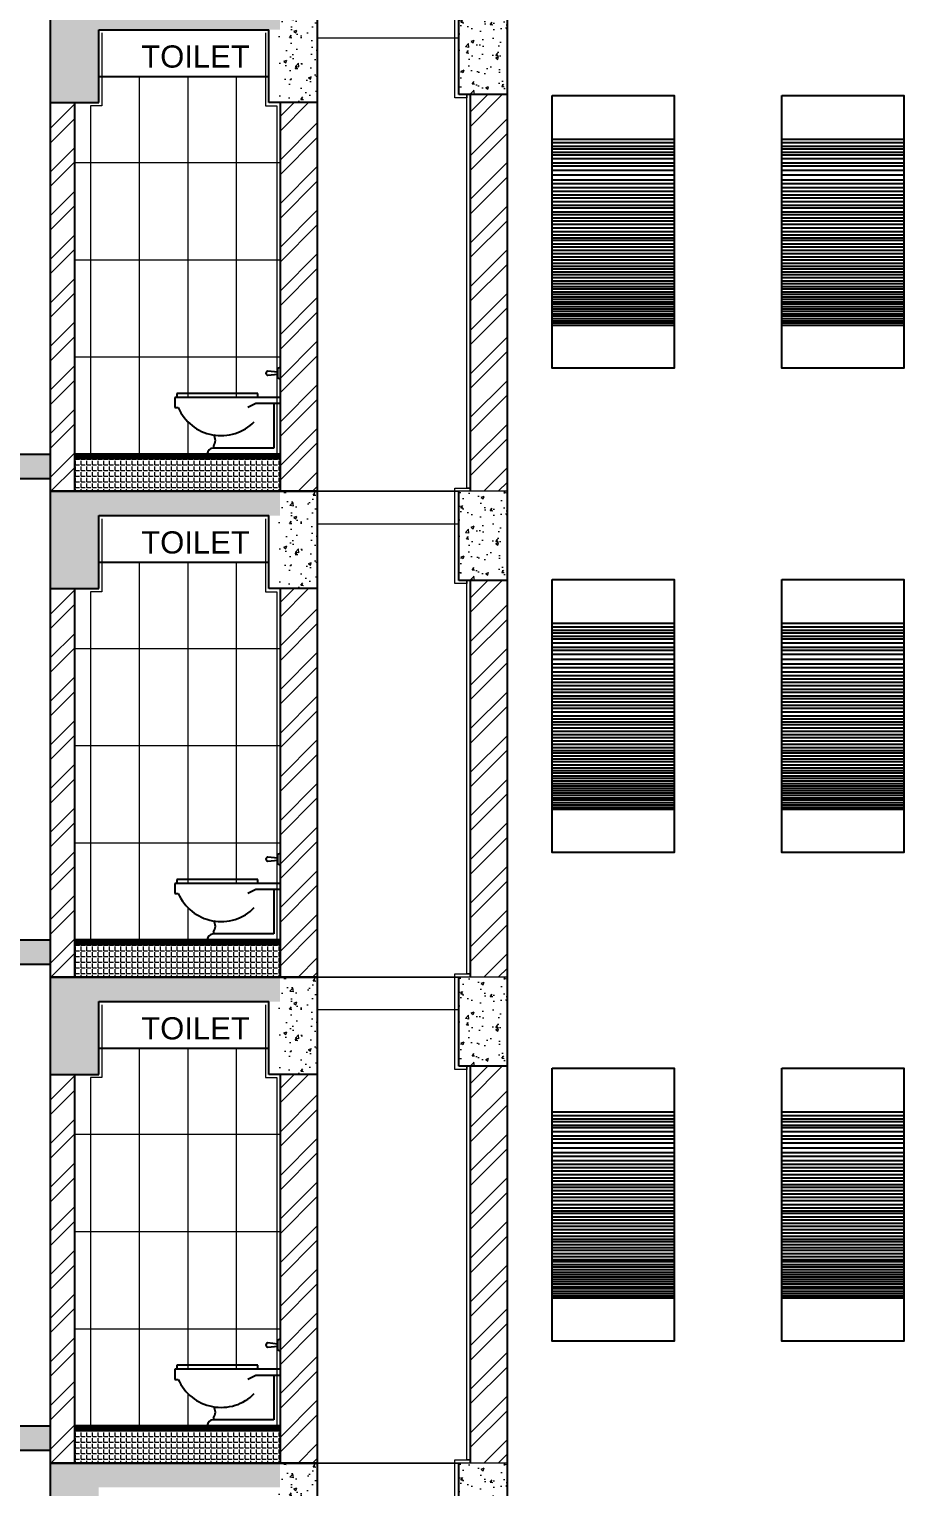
# Model space of a CAD drawing. Header units: metres. Extents: x 29392 to 32022, y 3934 to 33962.
# Drawn here: x 29702.25 to 29707.65, y 4068.81 to 4077.81 of the extents above; entities that cross this region are included whole.
import ezdxf

# ---------------------------------------------------------------- set-up
doc = ezdxf.new("R2010")
doc.units = ezdxf.units.M
doc.layers.add('HATCH', color=250, linetype='Continuous', lineweight=13)
doc.layers.add('PLASTER', color=252, linetype='Continuous', lineweight=15)
doc.styles.get("Standard").update_dxf_attribs({"font": 'arial.ttf'})

# ---------------------------------------------------------------- blocks, each defined once
blk = doc.blocks.new('A$C0A04126D')
for p, q in [((0.6365, 0.5054, -0.3429), (0.5741, 0.5117, -0.3429)), ((0.5741, 0.4867, -0.3429), (0.6365, 0.493, -0.3429)), ((0.6365, 0.5304, -0.3429), (0.649, 0.5366, -0.3429)), ((0.6365, 0.468, -0.3429), (0.6365, 0.5304, -0.3429)), ((0.649, 0.4618, -0.3429), (0.6365, 0.468, -0.3429)), ((0.649, 0.5366, -0.3429), (0.649, 0.4618, -0.3429)), ((0.5117, 0.3744, -0.3429), (0.0125, 0.3744, -0.3429)), ((0.0125, 0.3744, -0.3429), (0.0125, 0.3494, -0.3429)), ((0.5117, 0.3494, -0.3429), (0.5117, 0.3744, -0.3429)), ((0.649, 0.3494, -0.3429), (0, 0.3494, -0.3429)), ((0, 0.3494, -0.3429), (0, 0.287, -0.3429)), ((0, 0.287, -0.3429), (0.0206, 0.287, -0.3429)), ((0.4992, 0.312, -0.3429), (0.4493, 0.287, -0.3429)), ((0.649, 0.312, -0.3429), (0.4992, 0.312, -0.3429)), ((0.6115, 0.312, -0.3429), (0.6115, 0.0374, -0.3429)), ((0.649, 0.3494, -0.3429), (0.649, 0, -0.3429)), ((0.2371, 0.0499, -0.3429), (0.2371, 0.0374, -0.3429)), ((0.6115, 0.0374, -0.3429), (0.2371, 0.0374, -0.3429))]:
    blk.add_line(p, q)
for centre, radius, start, end in [((0.5741, 0.4992, -0.3429), 0.0125, 90, 270), ((0.2851, 0.4028, -0.3429), 0.2887, 203.64102, 315.28389), ((0.1944, 0.085, -0.3429), 0.0553, 320.64055, 36.52551), ((0.2371, 0, -0.3429), 0.0374, 90, 180)]:
    blk.add_arc(centre, radius, start, end)

msp = doc.modelspace()

# ---------------------------------------------------------------- hatches: boundary and pattern name
at = {"layer": 'HATCH', "transparency": 16777216}
h = msp.add_hatch(dxfattribs=at)
h.set_pattern_fill('AR-CONC', color=256, scale=0.001)
h.set_pattern_definition([(50, (27763.88038, 3415.42546), (0.182184669, -0.015939086), [0.01905, -0.20955]), (355, (27763.88038, 3415.42546), (-0.035243421, 0.191056845), [0.01524, -0.167640584]), (100.451445, (27763.89556, 3415.42413), (0.146941247, 0.175117752), [0.016190009, -0.178090245]), (46.1842, (27763.88038, 3415.47626), (0.27107904, -0.042042328), [0.028575, -0.314325]), (96.635558, (27763.90297, 3415.47276), (0.237404134, 0.247426125), [0.024285023, -0.26713561]), (351.184151, (27763.88038, 3415.47626), (0.237404134, 0.247426125), [0.022859967, -0.251459732]), (21, (27763.90578, 3415.46356), (0.151614391, -0.102265198), [0.01905, -0.20955]), (326, (27763.90578, 3415.46356), (0.061802028, 0.184187966), [0.01524, -0.16764]), (71.451445, (27763.91842, 3415.45504), (0.21341642, 0.081922769), [0.016190009, -0.178089938]), (37.5, (27763.88038, 3415.42546), (0.0030886033, 0.0845550389), [0, -0.165608, 0, -0.17018, 0, -0.168275]), (7.5, (27763.88038, 3415.42546), (0.0668196625, 0.100180575), [0, -0.097028, 0, -0.161798, 0, -0.064135]), (327.5, (27763.82374, 3415.42546), (0.1355905952, -0.005728744), [0, -0.0635, 0, -0.19812, 0, -0.26289]), (317.5, (27763.79834, 3415.42546), (0.1481291814, 0.025426491), [0, -0.08255, 0, -0.131572, 0, -0.18669])])
h.paths.add_polyline_path([(29702.6751, 4077.8068), (29703.7953, 4077.8068), (29703.7953, 4077.9568), (29702.3751, 4077.9568), (29702.3751, 4077.3568), (29702.6751, 4077.3568)])
h.paths.add_polyline_path([(29698.1203, 4077.5871), (29698.4208, 4077.5868), (29698.4208, 4078.0368), (29702.3751, 4078.0368), (29702.3751, 4078.1868), (29698.1208, 4078.1871)])
h = msp.add_hatch(dxfattribs=at)
h.set_pattern_fill('AR-CONC', color=256, scale=0.001)
h.set_pattern_definition([(50, (27323.3869, 3361.19325), (0.182184669, -0.0159390855), [0.01905, -0.20955]), (355, (27323.3869, 3361.19325), (-0.035243421, 0.191056845), [0.01524, -0.167640584]), (100.451445, (27323.40208, 3361.19192), (0.146941247, 0.175117752), [0.016190009, -0.178090245]), (46.1842, (27323.3869, 3361.24405), (0.27107904, -0.042042328), [0.028575, -0.314325]), (96.635558, (27323.40949, 3361.24054), (0.237404134, 0.247426125), [0.024285023, -0.267135608]), (351.184151, (27323.3869, 3361.24405), (0.237404134, 0.247426125), [0.022859967, -0.251459732]), (21, (27323.4123, 3361.23135), (0.151614391, -0.102265198), [0.01905, -0.20955]), (326, (27323.4123, 3361.23135), (0.061802028, 0.184187966), [0.01524, -0.16764]), (71.451445, (27323.42493, 3361.22282), (0.213416419, 0.081922769), [0.016190009, -0.178089938]), (37.5, (27323.386896, 3361.193245), (0.0030886033, 0.0845550389), [0, -0.165608, 0, -0.17018, 0, -0.168275]), (7.5, (27323.3869, 3361.193245), (0.0668196625, 0.1001805748), [0, -0.097028, 0, -0.161798, 0, -0.064135]), (327.5, (27323.330254, 3361.193245), (0.1355905952, -0.005728744), [0, -0.0635, 0, -0.19812, 0, -0.26289]), (317.5, (27323.30485, 3361.19325), (0.1481291814, 0.025426491), [0, -0.08255, 0, -0.131572, 0, -0.18669])])
h.paths.add_polyline_path([(29704.0241, 4077.9568), (29703.7882, 4077.9568), (29703.7882, 4077.3568), (29704.0243, 4077.3568)])
h.paths.add_polyline_path([(29705.1996, 4077.9568), (29704.9696, 4077.9568), (29704.8996, 4077.9568), (29704.8996, 4077.4068), (29705.1996, 4077.4068)])
h = msp.add_hatch(dxfattribs=at)
h.set_pattern_fill('ANSI32', color=256, scale=0.02)
h.set_pattern_definition([(45, (27763.88038, 3415.42546), (-0.134703842, 0.134703842), []), (45, (27763.97019, 3415.42546), (-0.134703842, 0.134703842), [])])
h.paths.add_polyline_path([(29704.0253, 4074.9568), (29703.7953, 4074.9568), (29703.7953, 4077.3568), (29704.0253, 4077.3568)])
h.paths.add_polyline_path([(29702.3751, 4077.3568), (29702.5253, 4077.3568), (29702.5253, 4074.9568), (29702.3751, 4074.9568)])
edge = h.paths.add_edge_path()
edge.add_line((29698.3504, 4077.5869), (29698.3484, 4075.1868))
edge.add_line((29698.7298, 4075.1867), (29698.1184, 4075.1872))
edge.add_line((29698.1184, 4075.1872), (29698.1204, 4077.5871))
edge.add_line((29698.1204, 4077.5871), (29698.3542, 4077.5868))
h = msp.add_hatch(dxfattribs=at)
h.set_pattern_fill('ANSI32', color=256, scale=0.02)
h.set_pattern_definition([(45, (27323.3869, 3361.19325), (-0.134703842, 0.134703842), []), (45, (27323.4767, 3361.19325), (-0.134703842, 0.134703842), [])])
h.paths.add_polyline_path([(29704.9696, 4074.9568), (29705.1996, 4074.9568), (29705.1996, 4077.4068), (29704.9696, 4077.4068)])
h = msp.add_hatch(dxfattribs=at)
h.set_pattern_fill('AR-CONC', color=256, scale=0.001)
h.set_pattern_definition([(50, (27763.88038, 3412.42546), (0.182184669, -0.015939086), [0.01905, -0.20955]), (355, (27763.88038, 3412.42546), (-0.035243421, 0.191056845), [0.01524, -0.167640584]), (100.451445, (27763.89556, 3412.42413), (0.146941247, 0.175117752), [0.016190009, -0.178090245]), (46.1842, (27763.88038, 3412.47626), (0.27107904, -0.042042328), [0.028575, -0.314325]), (96.635558, (27763.90297, 3412.47276), (0.237404134, 0.247426125), [0.024285023, -0.26713561]), (351.184151, (27763.88038, 3412.47626), (0.237404134, 0.247426125), [0.022859967, -0.251459732]), (21, (27763.90578, 3412.46356), (0.151614391, -0.102265198), [0.01905, -0.20955]), (326, (27763.90578, 3412.46356), (0.061802028, 0.184187966), [0.01524, -0.16764]), (71.451445, (27763.91842, 3412.45504), (0.21341642, 0.081922769), [0.016190009, -0.178089938]), (37.5, (27763.88038, 3412.42546), (0.0030886033, 0.0845550389), [0, -0.165608, 0, -0.17018, 0, -0.168275]), (7.5, (27763.88038, 3412.42546), (0.0668196625, 0.100180575), [0, -0.097028, 0, -0.161798, 0, -0.064135]), (327.5, (27763.82374, 3412.42546), (0.1355905952, -0.005728744), [0, -0.0635, 0, -0.19812, 0, -0.26289]), (317.5, (27763.79834, 3412.42546), (0.1481291814, 0.025426491), [0, -0.08255, 0, -0.131572, 0, -0.18669])])
h.paths.add_polyline_path([(29702.6751, 4074.8068), (29703.7953, 4074.8068), (29703.7953, 4074.9568), (29702.3751, 4074.9568), (29702.3751, 4074.3568), (29702.6751, 4074.3568)])
h.paths.add_polyline_path([(29698.1203, 4074.5871), (29698.4208, 4074.5868), (29698.4208, 4075.0368), (29702.3751, 4075.0368), (29702.3751, 4075.1868), (29698.1208, 4075.1871)])
h = msp.add_hatch(dxfattribs=at)
h.set_pattern_fill('ANGLE', color=256, scale=0.005)
h.set_pattern_definition([(0, (27763.880383, 3415.17747), (0, 0.034925), [0.0254, -0.009525]), (90, (27763.880383, 3415.17747), (-0.034925, 2e-18), [0.0254, -0.009525])])
h.paths.add_polyline_path([(29702.5253, 4075.1568), (29703.7953, 4075.1568), (29703.7953, 4074.9568), (29702.5253, 4074.9568)])
h = msp.add_hatch(dxfattribs=at)
h.set_pattern_fill('AR-CONC', color=256, scale=0.001)
h.set_pattern_definition([(50, (27323.3869, 3358.19325), (0.182184669, -0.0159390855), [0.01905, -0.20955]), (355, (27323.3869, 3358.19325), (-0.035243421, 0.191056845), [0.01524, -0.167640584]), (100.451445, (27323.40208, 3358.19192), (0.146941247, 0.175117752), [0.016190009, -0.178090245]), (46.1842, (27323.3869, 3358.24405), (0.27107904, -0.042042328), [0.028575, -0.314325]), (96.635558, (27323.40949, 3358.24054), (0.237404134, 0.247426125), [0.024285023, -0.267135608]), (351.184151, (27323.3869, 3358.24405), (0.237404134, 0.247426125), [0.022859967, -0.251459732]), (21, (27323.4123, 3358.23135), (0.151614391, -0.102265198), [0.01905, -0.20955]), (326, (27323.4123, 3358.23135), (0.061802028, 0.184187966), [0.01524, -0.16764]), (71.451445, (27323.42493, 3358.22282), (0.213416419, 0.081922769), [0.016190009, -0.178089938]), (37.5, (27323.386896, 3358.193245), (0.0030886033, 0.0845550389), [0, -0.165608, 0, -0.17018, 0, -0.168275]), (7.5, (27323.3869, 3358.193245), (0.0668196625, 0.1001805748), [0, -0.097028, 0, -0.161798, 0, -0.064135]), (327.5, (27323.330254, 3358.193245), (0.1355905952, -0.005728744), [0, -0.0635, 0, -0.19812, 0, -0.26289]), (317.5, (27323.30485, 3358.19325), (0.1481291814, 0.025426491), [0, -0.08255, 0, -0.131572, 0, -0.18669])])
h.paths.add_polyline_path([(29704.0241, 4074.9568), (29703.7882, 4074.9568), (29703.7882, 4074.3568), (29704.0243, 4074.3568)])
h.paths.add_polyline_path([(29705.1996, 4074.9568), (29704.9696, 4074.9568), (29704.8996, 4074.9568), (29704.8996, 4074.4068), (29705.1996, 4074.4068)])
h = msp.add_hatch(dxfattribs=at)
h.set_pattern_fill('ANSI32', color=256, scale=0.02)
h.set_pattern_definition([(45, (27763.88038, 3412.42546), (-0.134703842, 0.134703842), []), (45, (27763.97019, 3412.42546), (-0.134703842, 0.134703842), [])])
h.paths.add_polyline_path([(29704.0253, 4071.9568), (29703.7953, 4071.9568), (29703.7953, 4074.3568), (29704.0253, 4074.3568)])
h.paths.add_polyline_path([(29702.3751, 4074.3568), (29702.5253, 4074.3568), (29702.5253, 4071.9568), (29702.3751, 4071.9568)])
edge = h.paths.add_edge_path()
edge.add_line((29698.3504, 4074.5869), (29698.3484, 4072.1868))
edge.add_line((29698.7298, 4072.1867), (29698.1184, 4072.1872))
edge.add_line((29698.1184, 4072.1872), (29698.1204, 4074.5871))
edge.add_line((29698.1204, 4074.5871), (29698.3542, 4074.5868))
h = msp.add_hatch(dxfattribs=at)
h.set_pattern_fill('ANSI32', color=256, scale=0.02)
h.set_pattern_definition([(45, (27323.3869, 3358.19325), (-0.134703842, 0.134703842), []), (45, (27323.4767, 3358.19325), (-0.134703842, 0.134703842), [])])
h.paths.add_polyline_path([(29704.9696, 4071.9568), (29705.1996, 4071.9568), (29705.1996, 4074.4068), (29704.9696, 4074.4068)])
h = msp.add_hatch(dxfattribs=at)
h.set_pattern_fill('AR-CONC', color=256, scale=0.001)
h.set_pattern_definition([(50, (27763.88038, 3409.42546), (0.182184669, -0.015939086), [0.01905, -0.20955]), (355, (27763.88038, 3409.42546), (-0.035243421, 0.191056845), [0.01524, -0.167640584]), (100.451445, (27763.89556, 3409.42413), (0.146941247, 0.175117752), [0.016190009, -0.178090245]), (46.1842, (27763.88038, 3409.47626), (0.27107904, -0.042042328), [0.028575, -0.314325]), (96.635558, (27763.90297, 3409.47276), (0.237404134, 0.247426125), [0.024285023, -0.26713561]), (351.184151, (27763.88038, 3409.47626), (0.237404134, 0.247426125), [0.022859967, -0.251459732]), (21, (27763.90578, 3409.46356), (0.151614391, -0.102265198), [0.01905, -0.20955]), (326, (27763.90578, 3409.46356), (0.061802028, 0.184187966), [0.01524, -0.16764]), (71.451445, (27763.91842, 3409.45504), (0.21341642, 0.081922769), [0.016190009, -0.178089938]), (37.5, (27763.88038, 3409.42546), (0.0030886033, 0.0845550389), [0, -0.165608, 0, -0.17018, 0, -0.168275]), (7.5, (27763.88038, 3409.42546), (0.0668196625, 0.100180575), [0, -0.097028, 0, -0.161798, 0, -0.064135]), (327.5, (27763.82374, 3409.42546), (0.1355905952, -0.005728744), [0, -0.0635, 0, -0.19812, 0, -0.26289]), (317.5, (27763.79834, 3409.42546), (0.1481291814, 0.025426491), [0, -0.08255, 0, -0.131572, 0, -0.18669])])
h.paths.add_polyline_path([(29702.6751, 4071.8068), (29703.7953, 4071.8068), (29703.7953, 4071.9568), (29702.3751, 4071.9568), (29702.3751, 4071.3568), (29702.6751, 4071.3568)])
h.paths.add_polyline_path([(29698.1203, 4071.5871), (29698.4208, 4071.5868), (29698.4208, 4072.0368), (29702.3751, 4072.0368), (29702.3751, 4072.1868), (29698.1208, 4072.1871)])
h = msp.add_hatch(dxfattribs=at)
h.set_pattern_fill('ANGLE', color=256, scale=0.005)
h.set_pattern_definition([(0, (27763.880383, 3412.17747), (0, 0.034925), [0.0254, -0.009525]), (90, (27763.880383, 3412.17747), (-0.034925, 2e-18), [0.0254, -0.009525])])
h.paths.add_polyline_path([(29702.5253, 4072.1568), (29703.7953, 4072.1568), (29703.7953, 4071.9568), (29702.5253, 4071.9568)])
h = msp.add_hatch(dxfattribs=at)
h.set_pattern_fill('AR-CONC', color=256, scale=0.001)
h.set_pattern_definition([(50, (27323.3869, 3355.19325), (0.182184669, -0.0159390855), [0.01905, -0.20955]), (355, (27323.3869, 3355.19325), (-0.035243421, 0.191056845), [0.01524, -0.167640584]), (100.451445, (27323.40208, 3355.19192), (0.146941247, 0.175117752), [0.016190009, -0.178090245]), (46.1842, (27323.3869, 3355.24405), (0.27107904, -0.042042328), [0.028575, -0.314325]), (96.635558, (27323.40949, 3355.24054), (0.237404134, 0.247426125), [0.024285023, -0.267135608]), (351.184151, (27323.3869, 3355.24405), (0.237404134, 0.247426125), [0.022859967, -0.251459732]), (21, (27323.4123, 3355.23135), (0.151614391, -0.102265198), [0.01905, -0.20955]), (326, (27323.4123, 3355.23135), (0.061802028, 0.184187966), [0.01524, -0.16764]), (71.451445, (27323.42493, 3355.22282), (0.213416419, 0.081922769), [0.016190009, -0.178089938]), (37.5, (27323.386896, 3355.193245), (0.0030886033, 0.0845550389), [0, -0.165608, 0, -0.17018, 0, -0.168275]), (7.5, (27323.3869, 3355.193245), (0.0668196625, 0.1001805748), [0, -0.097028, 0, -0.161798, 0, -0.064135]), (327.5, (27323.330254, 3355.193245), (0.1355905952, -0.005728744), [0, -0.0635, 0, -0.19812, 0, -0.26289]), (317.5, (27323.30485, 3355.19325), (0.1481291814, 0.025426491), [0, -0.08255, 0, -0.131572, 0, -0.18669])])
h.paths.add_polyline_path([(29704.0241, 4071.9568), (29703.7882, 4071.9568), (29703.7882, 4071.3568), (29704.0243, 4071.3568)])
h.paths.add_polyline_path([(29705.1996, 4071.9568), (29704.9696, 4071.9568), (29704.8996, 4071.9568), (29704.8996, 4071.4068), (29705.1996, 4071.4068)])
h = msp.add_hatch(dxfattribs=at)
h.set_pattern_fill('ANSI32', color=256, scale=0.02)
h.set_pattern_definition([(45, (27763.88038, 3409.42546), (-0.134703842, 0.134703842), []), (45, (27763.97019, 3409.42546), (-0.134703842, 0.134703842), [])])
h.paths.add_polyline_path([(29704.0253, 4068.9568), (29703.7953, 4068.9568), (29703.7953, 4071.3568), (29704.0253, 4071.3568)])
h.paths.add_polyline_path([(29702.3751, 4071.3568), (29702.5253, 4071.3568), (29702.5253, 4068.9568), (29702.3751, 4068.9568)])
edge = h.paths.add_edge_path()
edge.add_line((29698.3504, 4071.5869), (29698.3484, 4069.1868))
edge.add_line((29698.7298, 4069.1867), (29698.1184, 4069.1872))
edge.add_line((29698.1184, 4069.1872), (29698.1204, 4071.5871))
edge.add_line((29698.1204, 4071.5871), (29698.3542, 4071.5868))
h = msp.add_hatch(dxfattribs=at)
h.set_pattern_fill('ANSI32', color=256, scale=0.02)
h.set_pattern_definition([(45, (27323.3869, 3355.19325), (-0.134703842, 0.134703842), []), (45, (27323.4767, 3355.19325), (-0.134703842, 0.134703842), [])])
h.paths.add_polyline_path([(29704.9696, 4068.9568), (29705.1996, 4068.9568), (29705.1996, 4071.4068), (29704.9696, 4071.4068)])
h = msp.add_hatch(dxfattribs=at)
h.set_pattern_fill('AR-CONC', color=256, scale=0.001)
h.set_pattern_definition([(50, (27763.88038, 3406.42546), (0.182184669, -0.015939086), [0.01905, -0.20955]), (355, (27763.88038, 3406.42546), (-0.035243421, 0.191056845), [0.01524, -0.167640584]), (100.451445, (27763.89556, 3406.42413), (0.146941247, 0.175117752), [0.016190009, -0.178090245]), (46.1842, (27763.88038, 3406.47626), (0.27107904, -0.042042328), [0.028575, -0.314325]), (96.635558, (27763.90297, 3406.47276), (0.237404134, 0.247426125), [0.024285023, -0.26713561]), (351.184151, (27763.88038, 3406.47626), (0.237404134, 0.247426125), [0.022859967, -0.251459732]), (21, (27763.90578, 3406.46356), (0.151614391, -0.102265198), [0.01905, -0.20955]), (326, (27763.90578, 3406.46356), (0.061802028, 0.184187966), [0.01524, -0.16764]), (71.451445, (27763.91842, 3406.45504), (0.21341642, 0.081922769), [0.016190009, -0.178089938]), (37.5, (27763.88038, 3406.42546), (0.0030886033, 0.0845550389), [0, -0.165608, 0, -0.17018, 0, -0.168275]), (7.5, (27763.88038, 3406.42546), (0.0668196625, 0.100180575), [0, -0.097028, 0, -0.161798, 0, -0.064135]), (327.5, (27763.82374, 3406.42546), (0.1355905952, -0.005728744), [0, -0.0635, 0, -0.19812, 0, -0.26289]), (317.5, (27763.79834, 3406.42546), (0.1481291814, 0.025426491), [0, -0.08255, 0, -0.131572, 0, -0.18669])])
h.paths.add_polyline_path([(29702.6751, 4068.8068), (29703.7953, 4068.8068), (29703.7953, 4068.9568), (29702.3751, 4068.9568), (29702.3751, 4068.3568), (29702.6751, 4068.3568)])
h.paths.add_polyline_path([(29698.1203, 4068.5871), (29698.4208, 4068.5868), (29698.4208, 4069.0368), (29702.3751, 4069.0368), (29702.3751, 4069.1868), (29698.1208, 4069.1871)])
h = msp.add_hatch(dxfattribs=at)
h.set_pattern_fill('ANGLE', color=256, scale=0.005)
h.set_pattern_definition([(0, (27763.880383, 3409.17747), (0, 0.034925), [0.0254, -0.009525]), (90, (27763.880383, 3409.17747), (-0.034925, 2e-18), [0.0254, -0.009525])])
h.paths.add_polyline_path([(29702.5253, 4069.1568), (29703.7953, 4069.1568), (29703.7953, 4068.9568), (29702.5253, 4068.9568)])
h = msp.add_hatch(dxfattribs=at)
h.set_pattern_fill('AR-CONC', color=256, scale=0.001)
h.set_pattern_definition([(50, (27323.3869, 3352.19325), (0.182184669, -0.0159390855), [0.01905, -0.20955]), (355, (27323.3869, 3352.19325), (-0.035243421, 0.191056845), [0.01524, -0.167640584]), (100.451445, (27323.40208, 3352.19192), (0.146941247, 0.175117752), [0.016190009, -0.178090245]), (46.1842, (27323.3869, 3352.24405), (0.27107904, -0.042042328), [0.028575, -0.314325]), (96.635558, (27323.40949, 3352.24054), (0.237404134, 0.247426125), [0.024285023, -0.267135608]), (351.184151, (27323.3869, 3352.24405), (0.237404134, 0.247426125), [0.022859967, -0.251459732]), (21, (27323.4123, 3352.23135), (0.151614391, -0.102265198), [0.01905, -0.20955]), (326, (27323.4123, 3352.23135), (0.061802028, 0.184187966), [0.01524, -0.16764]), (71.451445, (27323.42493, 3352.22282), (0.213416419, 0.081922769), [0.016190009, -0.178089938]), (37.5, (27323.386896, 3352.193245), (0.0030886033, 0.0845550389), [0, -0.165608, 0, -0.17018, 0, -0.168275]), (7.5, (27323.3869, 3352.193245), (0.0668196625, 0.1001805748), [0, -0.097028, 0, -0.161798, 0, -0.064135]), (327.5, (27323.330254, 3352.193245), (0.1355905952, -0.005728744), [0, -0.0635, 0, -0.19812, 0, -0.26289]), (317.5, (27323.30485, 3352.19325), (0.1481291814, 0.025426491), [0, -0.08255, 0, -0.131572, 0, -0.18669])])
h.paths.add_polyline_path([(29704.0241, 4068.9568), (29703.7882, 4068.9568), (29703.7882, 4068.3568), (29704.0243, 4068.3568)])
h.paths.add_polyline_path([(29705.1996, 4068.9568), (29704.9696, 4068.9568), (29704.8996, 4068.9568), (29704.8996, 4068.4068), (29705.1996, 4068.4068)])
at = {"layer": 'PLASTER', "transparency": 16777216}
h = msp.add_hatch(dxfattribs=at)
h.set_pattern_fill('ANSI31', color=256, scale=0.001)
h.set_pattern_definition([(45, (29527.2478036, 3726.702556), (-0.00224506403, 0.00224506403), [])])
h.paths.add_polyline_path([(29702.5253, 4075.1568), (29702.5253, 4075.1765), (29703.7877, 4075.1762), (29703.7953, 4075.1768), (29703.7953, 4075.1568)])
h = msp.add_hatch(dxfattribs=at)
h.set_pattern_fill('ANSI31', color=256, scale=0.001)
h.set_pattern_definition([(45, (29527.2478036, 3723.702556), (-0.00224506403, 0.00224506403), [])])
h.paths.add_polyline_path([(29702.5253, 4072.1568), (29702.5253, 4072.1765), (29703.7877, 4072.1762), (29703.7953, 4072.1768), (29703.7953, 4072.1568)])
h = msp.add_hatch(dxfattribs=at)
h.set_pattern_fill('ANSI31', color=256, scale=0.001)
h.set_pattern_definition([(45, (29527.2478036, 3720.702556), (-0.00224506403, 0.00224506403), [])])
h.paths.add_polyline_path([(29702.5253, 4069.1568), (29702.5253, 4069.1765), (29703.7877, 4069.1762), (29703.7953, 4069.1768), (29703.7953, 4069.1568)])

# ---------------------------------------------------------------- linework, layer by layer
at = {"color": 252, "true_color": 0x939598, "transparency": 16777216}
msp.add_line((29705.1996, 4058.0388), (29705.1996, 4099.1868), dxfattribs=at)
at = {"transparency": 16777216}
for p, q in [((29702.3751, 4078.1868), (29702.3751, 4074.9568)), ((29704.0253, 4077.9568), (29704.0253, 4074.9568)), ((29704.8996, 4077.4068), (29704.8996, 4077.9568)), ((29705.1996, 4074.9568), (29705.1996, 4077.9568)), ((29702.6751, 4077.3568), (29702.6751, 4077.8068)), ((29702.6751, 4077.8068), (29703.7253, 4077.8068)), ((29703.7253, 4077.3568), (29703.7253, 4077.8068)), ((29703.7253, 4077.5168), (29702.6751, 4077.5168)), ((29705.1996, 4077.4068), (29704.8996, 4077.4068)), ((29704.9696, 4077.4068), (29704.9696, 4074.9568)), ((29702.3751, 4077.3568), (29702.6751, 4077.3568)), ((29702.5253, 4077.3568), (29702.5253, 4074.9568)), ((29704.0253, 4077.3568), (29703.7253, 4077.3568)), ((29703.7953, 4077.3573), (29703.7953, 4074.9568)), ((29704.0253, 4077.3568), (29704.0253, 4074.9568)), ((29698.1184, 4075.1868), (29702.3751, 4075.1868)), ((29698.1208, 4075.1868), (29702.3751, 4075.1868)), ((29702.3751, 4075.1868), (29702.3751, 4071.9568)), ((29703.7953, 4075.1868), (29702.5253, 4075.1868)), ((29703.7953, 4075.1768), (29702.5253, 4075.1768)), ((29703.5154, 4075.1568), (29702.5253, 4075.1568)), ((29703.5154, 4075.1568), (29702.5253, 4075.1568)), ((29703.7953, 4075.1568), (29702.5253, 4075.1568)), ((29698.4208, 4075.0368), (29702.3751, 4075.0368)), ((29704.0253, 4074.9568), (29702.3751, 4074.9568)), ((29702.3751, 4074.9568), (29704.0253, 4074.9568)), ((29704.0253, 4074.9568), (29704.0253, 4071.9568)), ((29704.8996, 4074.4068), (29704.8996, 4074.9568)), ((29705.1996, 4071.9568), (29705.1996, 4074.9568)), ((29702.6751, 4074.3568), (29702.6751, 4074.8068)), ((29702.6751, 4074.8068), (29703.7253, 4074.8068)), ((29703.7253, 4074.3568), (29703.7253, 4074.8068)), ((29703.7253, 4074.5168), (29702.6751, 4074.5168)), ((29705.1996, 4074.4068), (29704.8996, 4074.4068)), ((29704.9696, 4074.4068), (29704.9696, 4071.9568)), ((29702.3751, 4074.3568), (29702.6751, 4074.3568)), ((29702.5253, 4074.3568), (29702.5253, 4071.9568)), ((29704.0253, 4074.3568), (29703.7253, 4074.3568)), ((29703.7953, 4074.3573), (29703.7953, 4071.9568)), ((29704.0253, 4074.3568), (29704.0253, 4071.9568)), ((29698.1184, 4072.1868), (29702.3751, 4072.1868)), ((29698.1208, 4072.1868), (29702.3751, 4072.1868)), ((29702.3751, 4072.1868), (29702.3751, 4068.9568)), ((29703.7953, 4072.1868), (29702.5253, 4072.1868)), ((29703.7953, 4072.1768), (29702.5253, 4072.1768)), ((29703.5154, 4072.1568), (29702.5253, 4072.1568)), ((29703.5154, 4072.1568), (29702.5253, 4072.1568)), ((29703.7953, 4072.1568), (29702.5253, 4072.1568)), ((29698.4208, 4072.0368), (29702.3751, 4072.0368)), ((29704.0253, 4071.9568), (29702.3751, 4071.9568)), ((29702.3751, 4071.9568), (29704.0253, 4071.9568)), ((29704.0253, 4071.9568), (29704.0253, 4068.9568)), ((29704.8996, 4071.4068), (29704.8996, 4071.9568)), ((29705.1996, 4068.9568), (29705.1996, 4071.9568)), ((29702.6751, 4071.3568), (29702.6751, 4071.8068)), ((29702.6751, 4071.8068), (29703.7253, 4071.8068)), ((29703.7253, 4071.3568), (29703.7253, 4071.8068)), ((29703.7253, 4071.5168), (29702.6751, 4071.5168)), ((29702.3751, 4071.3568), (29702.6751, 4071.3568)), ((29702.5253, 4071.3568), (29702.5253, 4068.9568)), ((29704.0253, 4071.3568), (29703.7253, 4071.3568)), ((29703.7953, 4071.3573), (29703.7953, 4068.9568)), ((29704.0253, 4071.3568), (29704.0253, 4068.9568)), ((29705.1996, 4071.4068), (29704.8996, 4071.4068)), ((29704.9696, 4071.4068), (29704.9696, 4068.9568)), ((29698.1184, 4069.1868), (29702.3751, 4069.1868)), ((29698.1208, 4069.1868), (29702.3751, 4069.1868)), ((29702.3751, 4069.1868), (29702.3751, 4065.9568)), ((29703.7953, 4069.1868), (29702.5253, 4069.1868)), ((29703.7953, 4069.1768), (29702.5253, 4069.1768)), ((29703.5154, 4069.1568), (29702.5253, 4069.1568)), ((29703.5154, 4069.1568), (29702.5253, 4069.1568)), ((29703.7953, 4069.1568), (29702.5253, 4069.1568)), ((29698.4208, 4069.0368), (29702.3751, 4069.0368)), ((29704.0253, 4068.9568), (29702.3751, 4068.9568)), ((29702.3751, 4068.9568), (29704.0253, 4068.9568)), ((29704.0253, 4068.9568), (29704.0253, 4065.9568)), ((29704.8996, 4068.4068), (29704.8996, 4068.9568)), ((29705.1996, 4065.9568), (29705.1996, 4068.9568))]:
    msp.add_line(p, q, dxfattribs=at)
at = {"linetype": 'ByBlock', "lineweight": 20, "transparency": 16777216}
for p, q in [((29702.9252, 4077.5168), (29702.9252, 4075.1568)), ((29703.2252, 4077.5168), (29703.2252, 4075.5362)), ((29703.5252, 4077.5168), (29703.5252, 4075.5362)), ((29702.6252, 4077.3368), (29702.6252, 4075.1568)), ((29702.5253, 4076.9868), (29703.7953, 4076.9868)), ((29702.5253, 4076.3868), (29703.7953, 4076.3868)), ((29702.5253, 4075.7868), (29703.7953, 4075.7868)), ((29703.2252, 4075.3875), (29703.2252, 4075.1568)), ((29704.9537, 4074.9568), (29704.7237, 4074.9568)), ((29705.1996, 4074.9568), (29704.9696, 4074.9568)), ((29702.9252, 4074.5168), (29702.9252, 4072.1568)), ((29703.2252, 4074.5168), (29703.2252, 4072.5362)), ((29703.5252, 4074.5168), (29703.5252, 4072.5362)), ((29702.6252, 4074.3368), (29702.6252, 4072.1568)), ((29702.5253, 4073.9868), (29703.7953, 4073.9868)), ((29702.5253, 4073.3868), (29703.7953, 4073.3868)), ((29702.5253, 4072.7868), (29703.7953, 4072.7868)), ((29703.2252, 4072.3875), (29703.2252, 4072.1568)), ((29704.9537, 4071.9568), (29704.7237, 4071.9568)), ((29705.1996, 4071.9568), (29704.9696, 4071.9568)), ((29702.9252, 4071.5168), (29702.9252, 4069.1568)), ((29703.2252, 4071.5168), (29703.2252, 4069.5362)), ((29703.5252, 4071.5168), (29703.5252, 4069.5362)), ((29702.6252, 4071.3368), (29702.6252, 4069.1568)), ((29702.5253, 4070.9868), (29703.7953, 4070.9868)), ((29702.5253, 4070.3868), (29703.7953, 4070.3868)), ((29702.5253, 4069.7868), (29703.7953, 4069.7868)), ((29703.2252, 4069.3875), (29703.2252, 4069.1568)), ((29704.9537, 4068.9568), (29704.7237, 4068.9568)), ((29705.1996, 4068.9568), (29704.9696, 4068.9568))]:
    msp.add_line(p, q, dxfattribs=at)
at = {"color": 251, "true_color": 0x636466, "transparency": 16777216}
for p, q in [((29705.4766, 4077.1313), (29706.2309, 4077.1313)), ((29705.4766, 4077.1098), (29706.2309, 4077.1098)), ((29706.8945, 4077.1313), (29707.6489, 4077.1313)), ((29706.8945, 4077.1098), (29707.6489, 4077.1098)), ((29705.4766, 4077.0889), (29706.2309, 4077.0889)), ((29705.4766, 4077.0724), (29706.2309, 4077.0724)), ((29705.4766, 4077.051), (29706.2309, 4077.051)), ((29705.4766, 4077.0348), (29706.2309, 4077.0348)), ((29705.4766, 4077.0113), (29706.2309, 4077.0113)), ((29706.8945, 4077.0889), (29707.6489, 4077.0889)), ((29706.8945, 4077.0724), (29707.6489, 4077.0724)), ((29706.8945, 4077.051), (29707.6489, 4077.051)), ((29706.8945, 4077.0348), (29707.6489, 4077.0348)), ((29706.8945, 4077.0113), (29707.6489, 4077.0113)), ((29705.4766, 4076.9842), (29706.2309, 4076.9842)), ((29705.4766, 4076.9655), (29706.2309, 4076.9655)), ((29705.4766, 4076.9401), (29706.2309, 4076.9401)), ((29705.4766, 4076.9104), (29706.2309, 4076.9104)), ((29706.8945, 4076.9842), (29707.6489, 4076.9842)), ((29706.8945, 4076.9655), (29707.6489, 4076.9655)), ((29706.8945, 4076.9401), (29707.6489, 4076.9401)), ((29706.8945, 4076.9104), (29707.6489, 4076.9104)), ((29705.4766, 4076.8808), (29706.2309, 4076.8808)), ((29705.4766, 4076.8581), (29706.2309, 4076.8581)), ((29705.4766, 4076.832), (29706.2309, 4076.832)), ((29706.8945, 4076.8808), (29707.6489, 4076.8808)), ((29706.8945, 4076.8581), (29707.6489, 4076.8581)), ((29706.8945, 4076.832), (29707.6489, 4076.832)), ((29705.4766, 4076.8099), (29706.2309, 4076.8099)), ((29705.4766, 4076.788), (29706.2309, 4076.788)), ((29705.4766, 4076.7683), (29706.2309, 4076.7683)), ((29705.4766, 4076.7465), (29706.2309, 4076.7465)), ((29706.8945, 4076.8099), (29707.6489, 4076.8099)), ((29706.8945, 4076.788), (29707.6489, 4076.788)), ((29706.8945, 4076.7683), (29707.6489, 4076.7683)), ((29706.8945, 4076.7465), (29707.6489, 4076.7465)), ((29705.4766, 4076.7246), (29706.2309, 4076.7246)), ((29705.4766, 4076.707), (29706.2309, 4076.707)), ((29705.4766, 4076.683), (29706.2309, 4076.683)), ((29705.4766, 4076.6666), (29706.2309, 4076.6666)), ((29705.4766, 4076.6457), (29706.2309, 4076.6457)), ((29706.8945, 4076.7246), (29707.6489, 4076.7246)), ((29706.8945, 4076.707), (29707.6489, 4076.707)), ((29706.8945, 4076.683), (29707.6489, 4076.683)), ((29706.8945, 4076.6666), (29707.6489, 4076.6666)), ((29706.8945, 4076.6457), (29707.6489, 4076.6457)), ((29705.4766, 4076.626), (29706.2309, 4076.626)), ((29705.4766, 4076.6063), (29706.2309, 4076.6063)), ((29705.4766, 4076.5844), (29706.2309, 4076.5844)), ((29705.4766, 4076.5604), (29706.2309, 4076.5604)), ((29706.8945, 4076.626), (29707.6489, 4076.626)), ((29706.8945, 4076.6063), (29707.6489, 4076.6063)), ((29706.8945, 4076.5844), (29707.6489, 4076.5844)), ((29706.8945, 4076.5604), (29707.6489, 4076.5604)), ((29705.4766, 4076.5405), (29706.2309, 4076.5405)), ((29705.4766, 4076.5219), (29706.2309, 4076.5219)), ((29705.4766, 4076.5066), (29706.2309, 4076.5066)), ((29705.4766, 4076.4848), (29706.2309, 4076.4848)), ((29705.4766, 4076.4662), (29706.2309, 4076.4662)), ((29706.8945, 4076.5405), (29707.6489, 4076.5405)), ((29706.8945, 4076.5219), (29707.6489, 4076.5219)), ((29706.8945, 4076.5066), (29707.6489, 4076.5066)), ((29706.8945, 4076.4848), (29707.6489, 4076.4848)), ((29706.8945, 4076.4662), (29707.6489, 4076.4662)), ((29705.4766, 4076.4454), (29706.2309, 4076.4454)), ((29705.4766, 4076.4257), (29706.2309, 4076.4257)), ((29705.4766, 4076.4049), (29706.2309, 4076.4049)), ((29705.4766, 4076.3852), (29706.2309, 4076.3852)), ((29706.8945, 4076.4454), (29707.6489, 4076.4454)), ((29706.8945, 4076.4257), (29707.6489, 4076.4257)), ((29706.8945, 4076.4049), (29707.6489, 4076.4049)), ((29706.8945, 4076.3852), (29707.6489, 4076.3852)), ((29705.4766, 4076.3652), (29706.2309, 4076.3652)), ((29705.4766, 4076.3466), (29706.2309, 4076.3466)), ((29705.4766, 4076.3312), (29706.2309, 4076.3312)), ((29705.4766, 4076.3126), (29706.2309, 4076.3126)), ((29705.4766, 4076.2952), (29706.2309, 4076.2952)), ((29706.8945, 4076.3652), (29707.6489, 4076.3652)), ((29706.8945, 4076.3466), (29707.6489, 4076.3466)), ((29706.8945, 4076.3312), (29707.6489, 4076.3312)), ((29706.8945, 4076.3126), (29707.6489, 4076.3126)), ((29706.8945, 4076.2952), (29707.6489, 4076.2952)), ((29705.4766, 4076.2777), (29706.2309, 4076.2777)), ((29705.4766, 4076.2569), (29706.2309, 4076.2569)), ((29705.4766, 4076.239), (29706.2309, 4076.239)), ((29705.4766, 4076.2216), (29706.2309, 4076.2216)), ((29705.4766, 4076.2076), (29706.2309, 4076.2076)), ((29706.8945, 4076.2777), (29707.6489, 4076.2777)), ((29706.8945, 4076.2569), (29707.6489, 4076.2569)), ((29706.8945, 4076.239), (29707.6489, 4076.239)), ((29706.8945, 4076.2216), (29707.6489, 4076.2216)), ((29706.8945, 4076.2076), (29707.6489, 4076.2076)), ((29705.4766, 4076.1895), (29706.2309, 4076.1895)), ((29705.4766, 4076.1747), (29706.2309, 4076.1747)), ((29705.4766, 4076.1581), (29706.2309, 4076.1581)), ((29705.4766, 4076.1427), (29706.2309, 4076.1427)), ((29705.4766, 4076.1273), (29706.2309, 4076.1273)), ((29705.4766, 4076.1134), (29706.2309, 4076.1134)), ((29706.8945, 4076.1895), (29707.6489, 4076.1895)), ((29706.8945, 4076.1747), (29707.6489, 4076.1747)), ((29706.8945, 4076.1581), (29707.6489, 4076.1581)), ((29706.8945, 4076.1427), (29707.6489, 4076.1427)), ((29706.8945, 4076.1273), (29707.6489, 4076.1273)), ((29706.8945, 4076.1134), (29707.6489, 4076.1134)), ((29705.4766, 4076.0987), (29706.2309, 4076.0987)), ((29705.4766, 4076.084), (29706.2309, 4076.084)), ((29705.4766, 4076.07), (29706.2309, 4076.07)), ((29705.4766, 4076.0532), (29706.2309, 4076.0532)), ((29705.4766, 4076.0407), (29706.2309, 4076.0407)), ((29705.4766, 4076.0247), (29706.2309, 4076.0247)), ((29705.4766, 4076.01), (29706.2309, 4076.01)), ((29706.8945, 4076.0987), (29707.6489, 4076.0987)), ((29706.8945, 4076.084), (29707.6489, 4076.084)), ((29706.8945, 4076.07), (29707.6489, 4076.07)), ((29706.8945, 4076.0532), (29707.6489, 4076.0532)), ((29706.8945, 4076.0407), (29707.6489, 4076.0407)), ((29706.8945, 4076.0247), (29707.6489, 4076.0247)), ((29706.8945, 4076.01), (29707.6489, 4076.01)), ((29705.4766, 4075.9968), (29706.2309, 4075.9968)), ((29705.4766, 4075.9835), (29706.2309, 4075.9835)), ((29706.8945, 4075.9968), (29707.6489, 4075.9968)), ((29706.8945, 4075.9835), (29707.6489, 4075.9835)), ((29705.4766, 4074.1421), (29706.2309, 4074.1421)), ((29705.4766, 4074.1206), (29706.2309, 4074.1206)), ((29706.8945, 4074.1421), (29707.6489, 4074.1421)), ((29706.8945, 4074.1206), (29707.6489, 4074.1206)), ((29705.4766, 4074.0997), (29706.2309, 4074.0997)), ((29705.4766, 4074.0832), (29706.2309, 4074.0832)), ((29705.4766, 4074.0618), (29706.2309, 4074.0618)), ((29705.4766, 4074.0455), (29706.2309, 4074.0455)), ((29706.8945, 4074.0997), (29707.6489, 4074.0997)), ((29706.8945, 4074.0832), (29707.6489, 4074.0832)), ((29706.8945, 4074.0618), (29707.6489, 4074.0618)), ((29706.8945, 4074.0455), (29707.6489, 4074.0455)), ((29705.4766, 4074.0221), (29706.2309, 4074.0221)), ((29705.4766, 4073.995), (29706.2309, 4073.995)), ((29705.4766, 4073.9762), (29706.2309, 4073.9762)), ((29705.4766, 4073.9509), (29706.2309, 4073.9509)), ((29706.8945, 4074.0221), (29707.6489, 4074.0221)), ((29706.8945, 4073.995), (29707.6489, 4073.995)), ((29706.8945, 4073.9762), (29707.6489, 4073.9762)), ((29706.8945, 4073.9509), (29707.6489, 4073.9509)), ((29705.4766, 4073.9212), (29706.2309, 4073.9212)), ((29705.4766, 4073.8916), (29706.2309, 4073.8916)), ((29705.4766, 4073.8689), (29706.2309, 4073.8689)), ((29706.8945, 4073.9212), (29707.6489, 4073.9212)), ((29706.8945, 4073.8916), (29707.6489, 4073.8916)), ((29706.8945, 4073.8689), (29707.6489, 4073.8689)), ((29705.4766, 4073.8428), (29706.2309, 4073.8428)), ((29705.4766, 4073.8207), (29706.2309, 4073.8207)), ((29705.4766, 4073.7988), (29706.2309, 4073.7988)), ((29705.4766, 4073.7791), (29706.2309, 4073.7791)), ((29706.8945, 4073.8428), (29707.6489, 4073.8428)), ((29706.8945, 4073.8207), (29707.6489, 4073.8207)), ((29706.8945, 4073.7988), (29707.6489, 4073.7988)), ((29706.8945, 4073.7791), (29707.6489, 4073.7791)), ((29705.4766, 4073.7572), (29706.2309, 4073.7572)), ((29705.4766, 4073.7354), (29706.2309, 4073.7354)), ((29705.4766, 4073.7178), (29706.2309, 4073.7178)), ((29705.4766, 4073.6938), (29706.2309, 4073.6938)), ((29705.4766, 4073.6774), (29706.2309, 4073.6774)), ((29706.8945, 4073.7572), (29707.6489, 4073.7572)), ((29706.8945, 4073.7354), (29707.6489, 4073.7354)), ((29706.8945, 4073.7178), (29707.6489, 4073.7178)), ((29706.8945, 4073.6938), (29707.6489, 4073.6938)), ((29706.8945, 4073.6774), (29707.6489, 4073.6774)), ((29705.4766, 4073.6565), (29706.2309, 4073.6565)), ((29705.4766, 4073.6368), (29706.2309, 4073.6368)), ((29705.4766, 4073.6171), (29706.2309, 4073.6171)), ((29705.4766, 4073.5952), (29706.2309, 4073.5952)), ((29706.8945, 4073.6565), (29707.6489, 4073.6565)), ((29706.8945, 4073.6368), (29707.6489, 4073.6368)), ((29706.8945, 4073.6171), (29707.6489, 4073.6171)), ((29706.8945, 4073.5952), (29707.6489, 4073.5952)), ((29705.4766, 4073.5712), (29706.2309, 4073.5712)), ((29705.4766, 4073.5513), (29706.2309, 4073.5513)), ((29705.4766, 4073.5327), (29706.2309, 4073.5327)), ((29705.4766, 4073.5174), (29706.2309, 4073.5174)), ((29705.4766, 4073.4956), (29706.2309, 4073.4956)), ((29706.8945, 4073.5712), (29707.6489, 4073.5712)), ((29706.8945, 4073.5513), (29707.6489, 4073.5513)), ((29706.8945, 4073.5327), (29707.6489, 4073.5327)), ((29706.8945, 4073.5174), (29707.6489, 4073.5174)), ((29706.8945, 4073.4956), (29707.6489, 4073.4956)), ((29705.4766, 4073.477), (29706.2309, 4073.477)), ((29705.4766, 4073.4561), (29706.2309, 4073.4561)), ((29705.4766, 4073.4365), (29706.2309, 4073.4365)), ((29705.4766, 4073.4157), (29706.2309, 4073.4157)), ((29706.8945, 4073.477), (29707.6489, 4073.477)), ((29706.8945, 4073.4561), (29707.6489, 4073.4561)), ((29706.8945, 4073.4365), (29707.6489, 4073.4365)), ((29706.8945, 4073.4157), (29707.6489, 4073.4157)), ((29705.4766, 4073.396), (29706.2309, 4073.396)), ((29705.4766, 4073.3759), (29706.2309, 4073.3759)), ((29705.4766, 4073.3573), (29706.2309, 4073.3573)), ((29705.4766, 4073.342), (29706.2309, 4073.342)), ((29705.4766, 4073.3234), (29706.2309, 4073.3234)), ((29706.8945, 4073.396), (29707.6489, 4073.396)), ((29706.8945, 4073.3759), (29707.6489, 4073.3759)), ((29706.8945, 4073.3573), (29707.6489, 4073.3573)), ((29706.8945, 4073.342), (29707.6489, 4073.342)), ((29706.8945, 4073.3234), (29707.6489, 4073.3234)), ((29705.4766, 4073.306), (29706.2309, 4073.306)), ((29705.4766, 4073.2884), (29706.2309, 4073.2884)), ((29705.4766, 4073.2677), (29706.2309, 4073.2677)), ((29705.4766, 4073.2498), (29706.2309, 4073.2498)), ((29705.4766, 4073.2323), (29706.2309, 4073.2323)), ((29706.8945, 4073.306), (29707.6489, 4073.306)), ((29706.8945, 4073.2884), (29707.6489, 4073.2884)), ((29706.8945, 4073.2677), (29707.6489, 4073.2677)), ((29706.8945, 4073.2498), (29707.6489, 4073.2498)), ((29706.8945, 4073.2323), (29707.6489, 4073.2323)), ((29705.4766, 4073.2184), (29706.2309, 4073.2184)), ((29705.4766, 4073.2002), (29706.2309, 4073.2002)), ((29705.4766, 4073.1855), (29706.2309, 4073.1855)), ((29705.4766, 4073.1688), (29706.2309, 4073.1688)), ((29705.4766, 4073.1534), (29706.2309, 4073.1534)), ((29705.4766, 4073.1381), (29706.2309, 4073.1381)), ((29706.8945, 4073.2184), (29707.6489, 4073.2184)), ((29706.8945, 4073.2002), (29707.6489, 4073.2002)), ((29706.8945, 4073.1855), (29707.6489, 4073.1855)), ((29706.8945, 4073.1688), (29707.6489, 4073.1688)), ((29706.8945, 4073.1534), (29707.6489, 4073.1534)), ((29706.8945, 4073.1381), (29707.6489, 4073.1381)), ((29705.4766, 4073.1242), (29706.2309, 4073.1242)), ((29705.4766, 4073.1095), (29706.2309, 4073.1095)), ((29705.4766, 4073.0947), (29706.2309, 4073.0947)), ((29705.4766, 4073.0808), (29706.2309, 4073.0808)), ((29705.4766, 4073.064), (29706.2309, 4073.064)), ((29705.4766, 4073.0514), (29706.2309, 4073.0514)), ((29706.8945, 4073.1242), (29707.6489, 4073.1242)), ((29706.8945, 4073.1095), (29707.6489, 4073.1095)), ((29706.8945, 4073.0947), (29707.6489, 4073.0947)), ((29706.8945, 4073.0808), (29707.6489, 4073.0808)), ((29706.8945, 4073.064), (29707.6489, 4073.064)), ((29706.8945, 4073.0514), (29707.6489, 4073.0514)), ((29705.4766, 4073.0354), (29706.2309, 4073.0354)), ((29705.4766, 4073.0208), (29706.2309, 4073.0208)), ((29705.4766, 4073.0075), (29706.2309, 4073.0075)), ((29705.4766, 4072.9943), (29706.2309, 4072.9943)), ((29706.8945, 4073.0354), (29707.6489, 4073.0354)), ((29706.8945, 4073.0208), (29707.6489, 4073.0208)), ((29706.8945, 4073.0075), (29707.6489, 4073.0075)), ((29706.8945, 4072.9943), (29707.6489, 4072.9943)), ((29705.4766, 4071.1247), (29706.2309, 4071.1247)), ((29705.4766, 4071.1032), (29706.2309, 4071.1032)), ((29705.4766, 4071.0822), (29706.2309, 4071.0822)), ((29705.4766, 4071.0658), (29706.2309, 4071.0658)), ((29706.8945, 4071.1247), (29707.6489, 4071.1247)), ((29706.8945, 4071.1032), (29707.6489, 4071.1032)), ((29706.8945, 4071.0822), (29707.6489, 4071.0822)), ((29706.8945, 4071.0658), (29707.6489, 4071.0658)), ((29705.4766, 4071.0444), (29706.2309, 4071.0444)), ((29705.4766, 4071.0281), (29706.2309, 4071.0281)), ((29705.4766, 4071.0046), (29706.2309, 4071.0046)), ((29705.4766, 4070.9776), (29706.2309, 4070.9776)), ((29706.8945, 4071.0444), (29707.6489, 4071.0444)), ((29706.8945, 4071.0281), (29707.6489, 4071.0281)), ((29706.8945, 4071.0046), (29707.6489, 4071.0046)), ((29706.8945, 4070.9776), (29707.6489, 4070.9776)), ((29705.4766, 4070.9588), (29706.2309, 4070.9588)), ((29705.4766, 4070.9334), (29706.2309, 4070.9334)), ((29705.4766, 4070.9038), (29706.2309, 4070.9038)), ((29706.8945, 4070.9588), (29707.6489, 4070.9588)), ((29706.8945, 4070.9334), (29707.6489, 4070.9334)), ((29706.8945, 4070.9038), (29707.6489, 4070.9038)), ((29705.4766, 4070.8741), (29706.2309, 4070.8741)), ((29705.4766, 4070.8515), (29706.2309, 4070.8515)), ((29705.4766, 4070.8253), (29706.2309, 4070.8253)), ((29705.4766, 4070.8032), (29706.2309, 4070.8032)), ((29706.8945, 4070.8741), (29707.6489, 4070.8741)), ((29706.8945, 4070.8515), (29707.6489, 4070.8515)), ((29706.8945, 4070.8253), (29707.6489, 4070.8253)), ((29706.8945, 4070.8032), (29707.6489, 4070.8032)), ((29705.4766, 4070.7814), (29706.2309, 4070.7814)), ((29705.4766, 4070.7617), (29706.2309, 4070.7617)), ((29705.4766, 4070.7398), (29706.2309, 4070.7398)), ((29705.4766, 4070.7179), (29706.2309, 4070.7179)), ((29705.4766, 4070.7004), (29706.2309, 4070.7004)), ((29706.8945, 4070.7814), (29707.6489, 4070.7814)), ((29706.8945, 4070.7617), (29707.6489, 4070.7617)), ((29706.8945, 4070.7398), (29707.6489, 4070.7398)), ((29706.8945, 4070.7179), (29707.6489, 4070.7179)), ((29706.8945, 4070.7004), (29707.6489, 4070.7004)), ((29705.4766, 4070.6764), (29706.2309, 4070.6764)), ((29705.4766, 4070.6599), (29706.2309, 4070.6599)), ((29705.4766, 4070.639), (29706.2309, 4070.639)), ((29705.4766, 4070.6194), (29706.2309, 4070.6194)), ((29706.8945, 4070.6764), (29707.6489, 4070.6764)), ((29706.8945, 4070.6599), (29707.6489, 4070.6599)), ((29706.8945, 4070.639), (29707.6489, 4070.639)), ((29706.8945, 4070.6194), (29707.6489, 4070.6194)), ((29705.4766, 4070.5996), (29706.2309, 4070.5996)), ((29705.4766, 4070.5778), (29706.2309, 4070.5778)), ((29705.4766, 4070.5537), (29706.2309, 4070.5537)), ((29705.4766, 4070.5339), (29706.2309, 4070.5339)), ((29706.8945, 4070.5996), (29707.6489, 4070.5996)), ((29706.8945, 4070.5778), (29707.6489, 4070.5778)), ((29706.8945, 4070.5537), (29707.6489, 4070.5537)), ((29706.8945, 4070.5339), (29707.6489, 4070.5339)), ((29705.4766, 4070.5153), (29706.2309, 4070.5153)), ((29705.4766, 4070.5), (29706.2309, 4070.5)), ((29705.4766, 4070.4781), (29706.2309, 4070.4781)), ((29705.4766, 4070.4595), (29706.2309, 4070.4595)), ((29705.4766, 4070.4387), (29706.2309, 4070.4387)), ((29706.8945, 4070.5153), (29707.6489, 4070.5153)), ((29706.8945, 4070.5), (29707.6489, 4070.5)), ((29706.8945, 4070.4781), (29707.6489, 4070.4781)), ((29706.8945, 4070.4595), (29707.6489, 4070.4595)), ((29706.8945, 4070.4387), (29707.6489, 4070.4387)), ((29705.4766, 4070.4191), (29706.2309, 4070.4191)), ((29705.4766, 4070.3982), (29706.2309, 4070.3982)), ((29705.4766, 4070.3786), (29706.2309, 4070.3786)), ((29705.4766, 4070.3585), (29706.2309, 4070.3585)), ((29706.8945, 4070.4191), (29707.6489, 4070.4191)), ((29706.8945, 4070.3982), (29707.6489, 4070.3982)), ((29706.8945, 4070.3786), (29707.6489, 4070.3786)), ((29706.8945, 4070.3585), (29707.6489, 4070.3585)), ((29705.4766, 4070.3399), (29706.2309, 4070.3399)), ((29705.4766, 4070.3246), (29706.2309, 4070.3246)), ((29705.4766, 4070.306), (29706.2309, 4070.306)), ((29705.4766, 4070.2886), (29706.2309, 4070.2886)), ((29705.4766, 4070.271), (29706.2309, 4070.271)), ((29705.4766, 4070.2503), (29706.2309, 4070.2503)), ((29706.8945, 4070.3399), (29707.6489, 4070.3399)), ((29706.8945, 4070.3246), (29707.6489, 4070.3246)), ((29706.8945, 4070.306), (29707.6489, 4070.306)), ((29706.8945, 4070.2886), (29707.6489, 4070.2886)), ((29706.8945, 4070.271), (29707.6489, 4070.271)), ((29706.8945, 4070.2503), (29707.6489, 4070.2503)), ((29705.4766, 4070.2324), (29706.2309, 4070.2324)), ((29705.4766, 4070.2149), (29706.2309, 4070.2149)), ((29705.4766, 4070.201), (29706.2309, 4070.201)), ((29705.4766, 4070.1828), (29706.2309, 4070.1828)), ((29705.4766, 4070.1681), (29706.2309, 4070.1681)), ((29706.8945, 4070.2324), (29707.6489, 4070.2324)), ((29706.8945, 4070.2149), (29707.6489, 4070.2149)), ((29706.8945, 4070.201), (29707.6489, 4070.201)), ((29706.8945, 4070.1828), (29707.6489, 4070.1828)), ((29706.8945, 4070.1681), (29707.6489, 4070.1681)), ((29705.4766, 4070.1514), (29706.2309, 4070.1514)), ((29705.4766, 4070.136), (29706.2309, 4070.136)), ((29705.4766, 4070.1207), (29706.2309, 4070.1207)), ((29705.4766, 4070.1067), (29706.2309, 4070.1067)), ((29705.4766, 4070.0921), (29706.2309, 4070.0921)), ((29705.4766, 4070.0773), (29706.2309, 4070.0773)), ((29706.8945, 4070.1514), (29707.6489, 4070.1514)), ((29706.8945, 4070.136), (29707.6489, 4070.136)), ((29706.8945, 4070.1207), (29707.6489, 4070.1207)), ((29706.8945, 4070.1067), (29707.6489, 4070.1067)), ((29706.8945, 4070.0921), (29707.6489, 4070.0921)), ((29706.8945, 4070.0773), (29707.6489, 4070.0773)), ((29705.4766, 4070.0634), (29706.2309, 4070.0634)), ((29705.4766, 4070.0466), (29706.2309, 4070.0466)), ((29705.4766, 4070.034), (29706.2309, 4070.034)), ((29705.4766, 4070.018), (29706.2309, 4070.018)), ((29705.4766, 4070.0034), (29706.2309, 4070.0034)), ((29705.4766, 4069.9901), (29706.2309, 4069.9901)), ((29706.8945, 4070.0634), (29707.6489, 4070.0634)), ((29706.8945, 4070.0466), (29707.6489, 4070.0466)), ((29706.8945, 4070.034), (29707.6489, 4070.034)), ((29706.8945, 4070.018), (29707.6489, 4070.018)), ((29706.8945, 4070.0034), (29707.6489, 4070.0034)), ((29706.8945, 4069.9901), (29707.6489, 4069.9901)), ((29705.4766, 4069.9769), (29706.2309, 4069.9769)), ((29706.8945, 4069.9769), (29707.6489, 4069.9769))]:
    msp.add_line(p, q, dxfattribs=at)
at = {"transparency": 16777216}
for points in [[(29705.4766, 4077.4013), (29706.2309, 4077.4013), (29706.2309, 4075.7169), (29705.4766, 4075.7169)], [(29706.8945, 4077.4013), (29707.6489, 4077.4013), (29707.6489, 4075.7169), (29706.8945, 4075.7169)], [(29705.4766, 4074.4121), (29706.2309, 4074.4121), (29706.2309, 4072.7277), (29705.4766, 4072.7277)], [(29706.8945, 4074.4121), (29707.6489, 4074.4121), (29707.6489, 4072.7277), (29706.8945, 4072.7277)], [(29705.4766, 4071.3947), (29706.2309, 4071.3947), (29706.2309, 4069.7103), (29705.4766, 4069.7103)], [(29706.8945, 4071.3947), (29707.6489, 4071.3947), (29707.6489, 4069.7103), (29706.8945, 4069.7103)]]:
    msp.add_lwpolyline(points, close=True, dxfattribs=at)
at = {"layer": 'PLASTER', "transparency": 16777216}
for p, q in [((29704.8756, 4077.3868), (29704.8756, 4077.9568)), ((29702.6952, 4077.7868), (29702.6952, 4077.3368)), ((29703.7052, 4077.7868), (29703.7052, 4077.3368)), ((29704.0253, 4077.7568), (29704.8996, 4077.7568)), ((29704.0253, 4077.7568), (29704.8996, 4077.7568)), ((29704.9496, 4077.3868), (29704.8756, 4077.3868)), ((29704.9496, 4074.9768), (29704.9496, 4077.4068)), ((29704.9496, 4077.4068), (29704.9496, 4077.3868)), ((29702.6952, 4077.3368), (29702.6252, 4077.3368)), ((29703.7052, 4077.3368), (29703.7752, 4077.3368)), ((29703.7752, 4077.3368), (29703.7752, 4075.1568)), ((29704.0253, 4074.9568), (29704.8996, 4074.9568)), ((29704.9696, 4074.9568), (29704.0253, 4074.9568)), ((29704.8756, 4074.9568), (29704.8756, 4074.9768)), ((29704.8756, 4074.9768), (29704.9696, 4074.9768)), ((29704.8756, 4074.3868), (29704.8756, 4074.9568)), ((29704.9696, 4074.9768), (29704.9496, 4074.9768)), ((29702.6952, 4074.7868), (29702.6952, 4074.3368)), ((29703.7052, 4074.7868), (29703.7052, 4074.3368)), ((29704.0253, 4074.7568), (29704.8996, 4074.7568)), ((29704.0253, 4074.7568), (29704.8996, 4074.7568)), ((29704.9496, 4071.9768), (29704.9496, 4074.4068)), ((29704.9496, 4074.4068), (29704.9496, 4074.3868)), ((29702.6952, 4074.3368), (29702.6252, 4074.3368)), ((29703.7052, 4074.3368), (29703.7752, 4074.3368)), ((29703.7752, 4074.3368), (29703.7752, 4072.1568)), ((29704.9496, 4074.3868), (29704.8756, 4074.3868)), ((29704.8756, 4071.9568), (29704.8756, 4071.9768)), ((29704.8756, 4071.9768), (29704.9696, 4071.9768)), ((29704.9696, 4071.9768), (29704.9496, 4071.9768)), ((29704.0253, 4071.9568), (29704.8996, 4071.9568)), ((29704.9696, 4071.9568), (29704.0253, 4071.9568)), ((29704.8756, 4071.3868), (29704.8756, 4071.9568)), ((29702.6952, 4071.7868), (29702.6952, 4071.3368)), ((29703.7052, 4071.7868), (29703.7052, 4071.3368)), ((29704.0253, 4071.7568), (29704.8996, 4071.7568)), ((29704.0253, 4071.7568), (29704.8996, 4071.7568)), ((29702.6952, 4071.3368), (29702.6252, 4071.3368)), ((29703.7052, 4071.3368), (29703.7752, 4071.3368)), ((29703.7752, 4071.3368), (29703.7752, 4069.1568)), ((29704.9496, 4071.3868), (29704.8756, 4071.3868)), ((29704.9496, 4068.9768), (29704.9496, 4071.4068)), ((29704.9496, 4071.4068), (29704.9496, 4071.3868)), ((29704.0253, 4068.9568), (29704.8996, 4068.9568)), ((29704.9696, 4068.9568), (29704.0253, 4068.9568)), ((29704.8756, 4068.9568), (29704.8756, 4068.9768)), ((29704.8756, 4068.9768), (29704.9696, 4068.9768)), ((29704.8756, 4068.3868), (29704.8756, 4068.9568)), ((29704.9696, 4068.9768), (29704.9496, 4068.9768))]:
    msp.add_line(p, q, dxfattribs=at)

# ---------------------------------------------------------------- block references
at = {"color": 7, "transparency": 16777216}
for p in [(29703.1463, 4075.1868, 0.3429), (29703.1463, 4072.1868, 0.3429), (29703.1463, 4069.1868, 0.3429)]:
    msp.add_blockref('A$C0A04126D', p, dxfattribs=at)

# ---------------------------------------------------------------- texts
at = {"transparency": 16777216}
for p in [(29702.9382, 4077.5729), (29702.9382, 4074.5729), (29702.9382, 4071.5729)]:
    msp.add_text('TOILET', height=0.13707, dxfattribs=at).set_placement(p)

doc.saveas('drawing.dxf')
